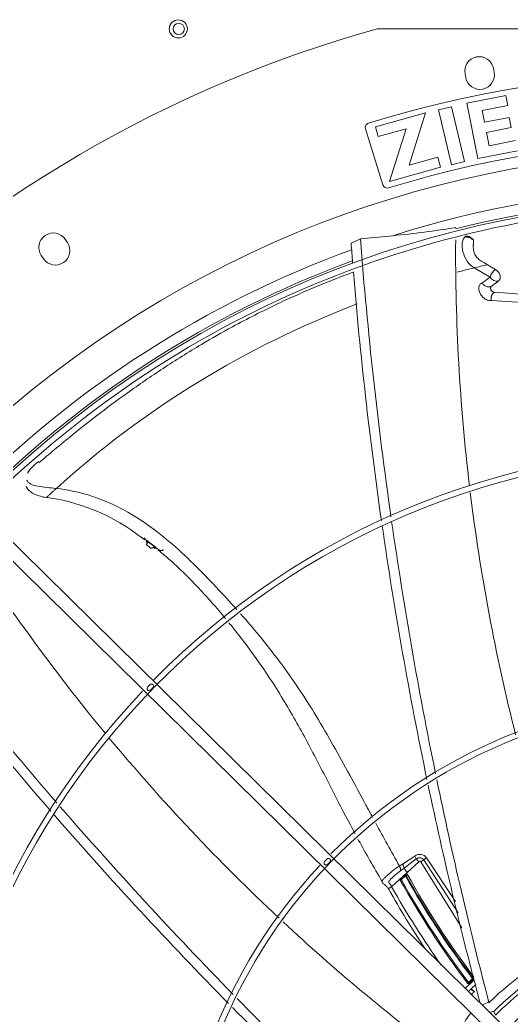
# Model space of a CAD drawing. Header units: millimetres. Extents: x 113490 to 142599, y -20467 to 115.
# Drawn here: x 129800 to 130017.3, y -11265.2 to -10824.5 of the extents above; entities that cross this region are included whole.
import ezdxf

# ---------------------------------------------------------------- set-up
doc = ezdxf.new("R2010")
doc.units = ezdxf.units.MM
doc.layers.add('DV3_0', color=7, linetype='Continuous')

msp = doc.modelspace()

# ---------------------------------------------------------------- linework, layer by layer
at = {"layer": 'DV3_0', "color": 7, "linetype": 'Continuous', "lineweight": 15}
for p, q in [((129958.06, -10828.49), (130252.41, -10828.49)), ((130009.84, -10847.61), (130009.51, -10845.94)), ((129996.96, -10848.44), (129997.29, -10850.1)), ((130015.06, -10857.95), (129997.81, -10861.35)), ((130015.94, -10862.45), (130015.06, -10857.95)), ((129991, -10862.94), (129985.17, -10864.32)), ((129985.17, -10864.32), (129990.91, -10888.65)), ((129996.74, -10887.27), (129991, -10862.94)), ((129997.81, -10861.35), (130002.65, -10885.88)), ((130004.58, -10864.69), (130015.94, -10862.45)), ((129979.41, -10865.62), (129957.3, -10871.79)), ((129972.2, -10888.85), (129979.41, -10865.62)), ((130005.6, -10869.85), (130004.58, -10864.69)), ((130016.45, -10867.71), (130005.6, -10869.85)), ((130017.33, -10872.19), (130016.45, -10867.71)), ((129952.9, -10872.75), (129960.61, -10897.58)), ((129957.3, -10871.79), (129958.53, -10876.2)), ((129958.53, -10876.2), (129970.85, -10872.76)), ((129970.85, -10872.76), (129963.54, -10896)), ((130006.48, -10874.33), (130017.33, -10872.19)), ((130007.65, -10880.24), (130006.48, -10874.33)), ((130019.27, -10877.95), (130007.65, -10880.24)), ((129984.91, -10885.3), (129972.2, -10888.85)), ((129986.13, -10889.7), (129984.91, -10885.3)), ((130002.65, -10885.88), (130020.16, -10882.43)), ((129963.54, -10896), (129986.13, -10889.7)), ((129990.91, -10888.65), (129996.74, -10887.27)), ((129821.02, -10923.11), (129820.08, -10921.7)), ((129950.65, -10921.46), (129946.55, -10923.32)), ((129964.97, -10920.06), (129950.65, -10921.46)), ((129809.44, -10928.81), (129810.38, -10930.23)), ((130001.04, -10934.34), (130008.05, -10938.46)), ((130006.91, -10932.94), (130010.39, -10934.98)), ((130011.86, -10940.13), (130008.57, -10942.59)), ((130009.94, -10945.15), (130023.78, -10946.18)), ((130008.62, -10948.73), (130022.44, -10949.63)), ((129745.01, -11013.2), (130087.44, -11350.87)), ((130091, -11345.95), (129752.7, -11012.35)), ((129854.18, -11054.09), (129855.19, -11054.77)), ((129855.8, -11056.75), (129857.97, -11058.61)), ((129856.95, -11055.64), (129856.85, -11055.74)), ((129859.74, -11057.77), (129856.95, -11055.64)), ((129861.13, -11059.16), (129862.43, -11060.31)), ((129969.32, -11198.36), (129974.69, -11194.81)), ((129969.97, -11200.23), (129975.33, -11196.08)), ((129971.41, -11202.1), (129976.5, -11197.33)), ((129977.43, -11197.36), (129995.58, -11226.67)), ((129978.72, -11196.48), (129993.95, -11219.99)), ((129979.94, -11195.57), (129992.71, -11214.89)), ((129964.46, -11208.37), (129971.41, -11202.1)), ((129968.41, -11204.87), (129970.29, -11203.14)), ((129968.44, -11201.33), (129969.97, -11200.23)), ((129968.77, -11205.29), (129970.64, -11203.57)), ((129970.64, -11203.57), (129970.9, -11203.4)), ((129970.9, -11203.4), (129971.39, -11202.88)), ((130000.84, -11249.74), (129997.1, -11253.35)), ((130000.24, -11248.99), (129998.52, -11250.76)), ((130000.53, -11249.31), (129998.8, -11251.09)), ((130001.67, -11251.74), (129999.66, -11253.64)), ((130001.08, -11254.83), (130000.98, -11254.95)), ((130010.48, -11265.24), (130009.69, -11263.63))]:
    msp.add_line(p, q, dxfattribs=at)
at = {"layer": 'DV3_0', "color": 7, "linetype": 'Continuous', "lineweight": 20}
for p, q in [((129859.64, -11057.89), (129856.85, -11055.74)), ((129977.43, -11197.36), (129978.72, -11196.48)), ((129999.66, -11253.64), (129999.52, -11253.78))]:
    msp.add_line(p, q, dxfattribs=at)
at = {"layer": 'DV3_0', "color": 7, "linetype": 'Continuous', "lineweight": 15}
for centre, radius in [((129870.07, -10828.5), 4), ((129870.28, -10828.48), 2.5)]:
    msp.add_circle(centre, radius, dxfattribs=at)
for centre, radius, start, end in [((130105.24, -11359.99), 551.5, 105.4775, 164.5225), ((130003.24, -10847.19), 6.4, 11.25, 191.25), ((130105.24, -11359.99), 512.5, 75.9794, 107.1378), ((130003.57, -10848.85), 6.4, 191.25, 11.25), ((129954.81, -10872.16), 2, 107.1378, 197.25), ((130105.24, -11359.99), 482.5, 70.825, 107.1317), ((130105.24, -11359.99), 477.5, 46.9802, 133.0198), ((129962.52, -10896.99), 2, 197.25, 287.1317), ((130105.24, -11359.99), 456, 45.9967, 135.345), ((130105.24, -11359.99), 457, 77.5175, 104.2543), ((130105.24, -11359.99), 453.5, 90, 135.5593), ((129926.52, -10514.44), 407.44, 275.4151, 279.3719), ((129814.76, -10925.26), 6.4, 33.75, 213.75), ((131866.31, -10773.15), 1921.39, 184.42691, 188.12284), ((129815.7, -10926.67), 6.4, 213.75, 33.75), ((131782.57, -10785.08), 1841.22, 184.30567, 184.57799), ((130865.05, -10927.53), 872.25, 179.63163, 186.79939), ((130000.71, -10921.89), 0.0569, 3.0429, 21.7469), ((130105.24, -11359.99), 457, 110.247, 135.4011), ((130162.51, -11601.1), 686.04, 103.11, 103.6137), ((131782.57, -10785.08), 1841.22, 184.70532, 188.15423), ((130114.56, -11089.87), 185.12, 125.1229, 126.452), ((130014.96, -10940.57), 7.22, 129.2854, 163.0361), ((130015.2, -10940.73), 7.5, 129.9251, 162.3964), ((130011.21, -10936.46), 3.74, 212.4341, 280.1249), ((130007.52, -10939.42), 3.33, 207.6664, 288.2786), ((130105.24, -11359.99), 346, 46.4603, 135.3186), ((130105.24, -11359.99), 343.5, 90, 135.6595), ((129819.87, -11035.97), 19.7, 127.2844, 146.8694), ((129800.35, -11121.56), 86.32, 51.4172, 83.6329), ((129805.36, -11123.82), 92.44, 83.3264, 83.4691), ((130865.05, -10927.53), 872.25, 186.99692, 194.17255), ((131782.57, -10785.08), 1841.22, 188.2287, 191.77728), ((131866.31, -10773.15), 1921.39, 188.18485, 191.5672), ((130510.63, -10585.4), 872.25, 212.31442, 219.53683), ((129855.29, -11054.41), 5.58, 321.387, 322.944), ((131269.48, -9914.21), 1921.39, 217.51308, 220.85897), ((131205.25, -9969.73), 1840.9, 217.39011, 220.89455), ((130105.24, -11359.99), 343.5, 135.6595, 225.6229), ((130105.24, -11359.99), 346, 136.506, 225.3203), ((130105.24, -11359.99), 236, 46.5586, 135.2674), ((130105.24, -11359.99), 233.5, 90, 135.7261), ((130510.63, -10585.4), 872.25, 219.6863, 226.90224), ((131782.57, -10785.08), 1841.22, 191.86002, 194.94133), ((131866.31, -10773.15), 1921.39, 191.64948, 194.66814), ((131269.48, -9914.21), 1921.39, 220.9289, 224.29797), ((131205.25, -9969.73), 1840.9, 220.96503, 224.5045), ((129969.71, -11198.11), 5.97, 19.9095, 33.5903), ((130105.24, -11359.99), 236, 136.9648, 225.2631), ((130105.24, -11359.99), 233.5, 136.5342, 225.7814), ((130105.24, -11359.99), 233.5, 135.7261, 136.5342), ((129862.54, -11028.18), 200.9, 301.6287, 302.1063), ((129965.24, -11201.05), 3.21, 354.9769, 34.2701), ((129987.5, -11185.89), 15.87, 219.9344, 226.1383), ((129990.09, -11210.4), 17.97, 124.3919, 129.2551), ((129985.37, -11189.86), 18.56, 213.9567, 221.2472), ((129973.02, -11201.23), 3.34, 214.9281, 224.3802), ((130305.95, -11017.43), 383.51, 209.0348, 217.1413), ((130305.79, -11017.66), 382.95, 209.013, 217.1255), ((130305.15, -11018.51), 381.29, 208.9171, 217.0601), ((129968.77, -11205.28), 0.539, 130.9762, 206.9336), ((130304.77, -11018.17), 385.12, 209.1088, 217.2094), ((129972.58, -11201.65), 5.27, 217.7216, 223.716), ((130305.04, -11017.84), 384.98, 209.1375, 217.2314), ((130318.53, -11011.06), 406.98, 209.179, 213.5123), ((130327.67, -11003.38), 417.06, 209.4401, 215.09), ((130105.24, -11359.99), 140, 96.7677, 134.2323), ((130510.63, -10585.4), 872.25, 227.0594, 233.1795), ((130105.24, -11359.99), 135.7, 96.2429, 134.7571), ((130105.24, -11359.99), 126, 48.3991, 135.1791), ((130105.24, -11359.99), 123.5, 90, 135.9997), ((129998.43, -11250.75), 0.498, 218.6541, 318.3291), ((129997.85, -11246), 3.83, 308.5921, 312.9567), ((129996.64, -11258.86), 5.84, 42.0523, 60.4649), ((129996.05, -11259.42), 6.81, 42.3918, 58.0521), ((130105.24, -11359.99), 134, 128.7483, 135.0009), ((131269.48, -9914.21), 1921.39, 224.37443, 227.39583), ((130011.6, -11275.68), 16.5, 104.1138, 115.0288), ((131205.25, -9969.73), 1840.9, 224.58153, 227.76772), ((130011.6, -11275.68), 16.5, 136.3964, 171.8862), ((130011.6, -11275.68), 12.2, 99.0148, 107.4816)]:
    msp.add_arc(centre, radius, start, end, dxfattribs=at)
at = {"layer": 'DV3_0', "color": 7, "linetype": 'Continuous', "lineweight": 20}
for centre, radius, start, end in [((130105.24, -11359.99), 461.75, 77.3584, 107.6844), ((130105.24, -11359.99), 461.75, 110.0855, 135.4011), ((130098.75, -11343.28), 420.46, 103.4379, 104.5005), ((130098.75, -11343.28), 420.46, 110.8294, 132.2399), ((129976.93, -11197.84), 3.77, 37.022, 126.4642), ((129965.74, -11200.65), 4.25, 5.7332, 32.7349)]:
    msp.add_arc(centre, radius, start, end, dxfattribs=at)
at = {"layer": 'DV3_0', "color": 7, "linetype": 'Continuous', "lineweight": 15}
for points, knots in [([(130001.04, -10934.34), (129999.78, -10933.62), (129998.71, -10932.55), (129997.03, -10930.08), (129996.41, -10928.67), (129995.69, -10925.86), (129995.59, -10924.47), (129995.91, -10922.05), (129996.34, -10921.03), (129996.98, -10920.41)], [0, 0, 0, 0, 0.25, 0.25, 0.5, 0.5, 0.75, 0.75, 1, 1, 1, 1]), ([(129996.98, -10920.41), (129997.06, -10920.39), (129997.2, -10920.36), (129997.42, -10920.33), (129997.65, -10920.31), (129997.87, -10920.32), (129998.09, -10920.33), (129998.31, -10920.37), (129998.52, -10920.43), (129998.82, -10920.52), (129999.19, -10920.69), (129999.6, -10920.96), (129999.99, -10921.26), (130000.38, -10921.57), (130000.63, -10921.78), (130000.76, -10921.89)], [0, 0, 0, 0, 0.053409, 0.106769, 0.159914, 0.212802, 0.265511, 0.31808, 0.370303, 0.421902, 0.536282, 0.65101, 0.766316, 0.881981, 1, 1, 1, 1]), ([(129996.98, -10920.41), (129997.06, -10920.35), (129997.15, -10920.37), (129997.32, -10920.52), (129997.4, -10920.65), (129997.44, -10920.79)], [0, 0, 0, 0, 0.5, 0.5, 1, 1, 1, 1]), ([(129997.44, -10920.79), (129997.5, -10920.78), (129997.61, -10920.76), (129997.78, -10920.74), (129997.94, -10920.72), (129998.1, -10920.72), (129998.26, -10920.73), (129998.46, -10920.75), (129998.7, -10920.81), (129999.06, -10920.95), (129999.48, -10921.2), (129999.77, -10921.43), (129999.93, -10921.55)], [0, 0, 0, 0, 0.065755, 0.129231, 0.190492, 0.249684, 0.307037, 0.362864, 0.475577, 0.588241, 0.784731, 1, 1, 1, 1]), ([(130000.76, -10921.87), (130000.76, -10921.87), (130000.75, -10921.86), (130000.73, -10921.84), (130000.71, -10921.82), (130000.67, -10921.8), (130000.62, -10921.78), (130000.56, -10921.75), (130000.45, -10921.71), (130000.31, -10921.66), (130000.13, -10921.61), (130000, -10921.57), (129999.93, -10921.55)], [0, 0, 0, 0, 0.045155, 0.094, 0.147231, 0.205436, 0.269135, 0.338807, 0.464907, 0.615651, 0.78816, 1, 1, 1, 1]), ([(130006.91, -10932.94), (130006.69, -10932.82), (130006.23, -10932.55), (130005.37, -10932.06), (130004.46, -10931.5), (130003.52, -10930.86), (130002.8, -10930.28), (130002.23, -10929.72), (130001.83, -10929.24), (130001.48, -10928.7), (130001.17, -10928.09), (130000.92, -10927.38), (130000.73, -10926.56), (130000.63, -10925.72), (130000.62, -10925.02), (130000.62, -10924.52), (130000.64, -10924.13), (130000.66, -10923.76), (130000.69, -10923.4), (130000.72, -10923.05), (130000.74, -10922.73), (130000.76, -10922.42), (130000.77, -10922.14), (130000.77, -10921.97), (130000.76, -10921.89)], [0, 0, 0, 0, 0.040029, 0.085901, 0.15963, 0.21394, 0.271061, 0.31235, 0.350051, 0.378921, 0.428752, 0.476847, 0.528515, 0.605577, 0.665312, 0.699572, 0.734579, 0.77032, 0.806781, 0.843958, 0.88185, 0.920469, 0.95984, 1, 1, 1, 1]), ([(129947.78, -10936.09), (129946.08, -10936.72), (129941.94, -10938.29), (129933.09, -10941.8), (129923.51, -10945.84), (129912.93, -10950.71), (129903.76, -10955.23), (129892.69, -10961.07), (129879.07, -10968.83), (129863.47, -10978.59), (129848.01, -10989.22), (129834.71, -10999.12), (129823.99, -11007.61), (129815.56, -11014.53), (129810.69, -11018.69), (129808.48, -11020.58)], [0.2372655, 0.2372655, 0.2372655, 0.2372655, 0.2629324, 0.3003611, 0.375216, 0.4179257, 0.4668403, 0.518544, 0.5907456, 0.6811722, 0.7688048, 0.8461038, 0.908484, 0.9586231, 1, 1, 1, 1]), ([(130010.39, -10934.98), (130010.46, -10935.02), (130010.75, -10935.21), (130011.5, -10935.78), (130012.22, -10936.76), (130012.57, -10937.88), (130012.59, -10938.73), (130012.37, -10939.53), (130012.03, -10939.93), (130011.86, -10940.13)], [0, 0, 0, 0, 0.040412, 0.157001, 0.427305, 0.570682, 0.710239, 0.85239, 1, 1, 1, 1]), ([(130004.57, -10940.97), (130004.48, -10941.01), (130004.3, -10941.07), (130003.96, -10941.28), (130003.41, -10941.75), (130002.95, -10942.85), (130003.08, -10944.56), (130003.8, -10946.05), (130004.66, -10947.13), (130005.45, -10947.85), (130006.41, -10948.44), (130007.53, -10948.83), (130008.25, -10948.76), (130008.62, -10948.73)], [0, 0, 0, 0, 0.027265, 0.054498, 0.113253, 0.239702, 0.385057, 0.552035, 0.627007, 0.710932, 0.802031, 0.898425, 1, 1, 1, 1]), ([(130008.57, -10942.59), (130008.54, -10942.61), (130008.5, -10942.64), (130008.44, -10942.71), (130008.38, -10942.78), (130008.32, -10942.89), (130008.27, -10943.04), (130008.24, -10943.26), (130008.25, -10943.49), (130008.33, -10943.83), (130008.5, -10944.18), (130008.75, -10944.5), (130008.95, -10944.7), (130009.16, -10944.86), (130009.36, -10944.98), (130009.55, -10945.07), (130009.75, -10945.13), (130009.88, -10945.15), (130009.94, -10945.15)], [0, 0, 0, 0, 0.029221, 0.05825, 0.087358, 0.116815, 0.178634, 0.241921, 0.311566, 0.383125, 0.540006, 0.621009, 0.701784, 0.764986, 0.827655, 0.886622, 0.943641, 1, 1, 1, 1]), ([(130008.62, -10948.73), (130008.61, -10948.68), (130008.59, -10948.59), (130008.57, -10948.45), (130008.55, -10948.32), (130008.54, -10948.18), (130008.53, -10948.05), (130008.53, -10947.92), (130008.53, -10947.79), (130008.54, -10947.66), (130008.55, -10947.53), (130008.56, -10947.41), (130008.57, -10947.29), (130008.59, -10947.18), (130008.62, -10947.06), (130008.64, -10946.96), (130008.67, -10946.85), (130008.7, -10946.75), (130008.73, -10946.65), (130008.76, -10946.56), (130008.8, -10946.47), (130008.87, -10946.32), (130008.97, -10946.13), (130009.11, -10945.89), (130009.28, -10945.67), (130009.48, -10945.47), (130009.7, -10945.29), (130009.86, -10945.2), (130009.94, -10945.15)], [0, 0, 0, 0, 0.03207, 0.063344, 0.093894, 0.123779, 0.153049, 0.181745, 0.209901, 0.237545, 0.2647, 0.291384, 0.317613, 0.3434, 0.368754, 0.393685, 0.4182, 0.442306, 0.466006, 0.489308, 0.512214, 0.534724, 0.603667, 0.675462, 0.750563, 0.82938, 0.912343, 1, 1, 1, 1]), ([(129802.76, -11030.98), (129802.9, -11031.31), (129803.25, -11032.13), (129804.59, -11033.43), (129807.32, -11035.19), (129809.84, -11035.71), (129811.79, -11036.07)], [0, 0, 0, 0, 0.112555, 0.329721, 0.555034, 1, 1, 1, 1]), ([(129803.01, -11028.34), (129803.31, -11029.06), (129803.93, -11029.62), (129805.64, -11030.5), (129806.74, -11030.81), (129809.19, -11031.27), (129810.54, -11031.43), (129813.25, -11031.71), (129814.62, -11031.83), (129815.87, -11031.98)], [0, 0, 0, 0, 0.25, 0.25, 0.5, 0.5, 0.75, 0.75, 1, 1, 1, 1]), ([(129811.71, -11036.05), (129811.71, -11036.04), (129811.77, -11035.98), (129811.97, -11035.78), (129812.35, -11035.43), (129812.76, -11035.05), (129813.31, -11034.53), (129814.01, -11033.9), (129814.9, -11033.09), (129815.66, -11032.4), (129816.1, -11032)], [0.4374993, 0.4374993, 0.4374993, 0.4374993, 0.4998211, 0.6248762, 0.6874038, 0.7499314, 0.812459, 0.8749866, 0.9375141, 0.9999949, 0.9999949, 0.9999949, 0.9999949]), ([(129895.91, -11085.59), (129892.95, -11082.28), (129889.94, -11079.01), (129880.29, -11068.77), (129873.49, -11061.88), (129859.03, -11049.58), (129851.36, -11044.17), (129834.77, -11035.95), (129825.85, -11033.12), (129816.1, -11032)], [0.5671555, 0.5671555, 0.5671555, 0.5671555, 0.625, 0.625, 0.75, 0.75, 0.875, 0.875, 1, 1, 1, 1]), ([(129856.95, -11055.63), (129856.89, -11055.59), (129856.74, -11055.49), (129856.42, -11055.28), (129856.02, -11055.02), (129855.52, -11054.62), (129855.18, -11054.25), (129855.05, -11053.95), (129855.03, -11053.9)], [0, 0, 0, 0, 0.0427487, 0.1089556, 0.23488, 0.3499859, 0.5247423, 0.5619881, 0.5619881, 0.5619881, 0.5619881]), ([(129856.85, -11055.74), (129856.83, -11055.74), (129856.8, -11055.72), (129856.74, -11055.73), (129856.67, -11055.73), (129856.58, -11055.75), (129856.47, -11055.77), (129856.3, -11055.79), (129856.13, -11055.8), (129855.96, -11055.75), (129855.85, -11055.62), (129855.99, -11055.48), (129856.06, -11055.41)], [0, 0, 0, 0, 0.012044, 0.035772, 0.072016, 0.120628, 0.180709, 0.274151, 0.441021, 0.561352, 0.790208, 1, 1, 1, 1]), ([(129856.85, -11055.74), (129856.8, -11055.79), (129856.72, -11055.87), (129856.61, -11055.99), (129856.5, -11056.1), (129856.4, -11056.2), (129856.31, -11056.3), (129856.23, -11056.39), (129856.16, -11056.47), (129856.1, -11056.55), (129856.05, -11056.61), (129856, -11056.67), (129855.97, -11056.72), (129855.94, -11056.76), (129855.93, -11056.8), (129855.92, -11056.82), (129855.92, -11056.84), (129855.93, -11056.85), (129855.93, -11056.85)], [0, 0, 0, 0, 0.031475, 0.0625958, 0.0933628, 0.1237773, 0.1538417, 0.1835592, 0.2129345, 0.2419735, 0.2706833, 0.2990728, 0.3271542, 0.3549404, 0.3824438, 0.4096765, 0.4366503, 0.4569653, 0.4569653, 0.4569653, 0.4569653]), ([(129859.64, -11057.89), (129859.58, -11057.92), (129859.46, -11057.98), (129859.28, -11058.07), (129859.1, -11058.15), (129858.94, -11058.23), (129858.78, -11058.29), (129858.62, -11058.35), (129858.48, -11058.4), (129858.34, -11058.45), (129858.22, -11058.48), (129858.11, -11058.5), (129858.01, -11058.51), (129857.92, -11058.5), (129857.85, -11058.48), (129857.79, -11058.45), (129857.76, -11058.42), (129857.75, -11058.4)], [0, 0, 0, 0, 0.0314072, 0.063257, 0.0955249, 0.1281906, 0.1612384, 0.1946578, 0.2284443, 0.2625995, 0.2971318, 0.332057, 0.3673985, 0.4031877, 0.4394642, 0.4762758, 0.5136785, 0.5136785, 0.5136785, 0.5136785]), ([(129859.88, -11058.46), (129859.84, -11058.51), (129859.78, -11058.59), (129859.66, -11058.67), (129859.6, -11058.64), (129859.6, -11058.5), (129859.63, -11058.33), (129859.68, -11058.16), (129859.71, -11058.02), (129859.71, -11057.95), (129859.67, -11057.9), (129859.65, -11057.89), (129859.64, -11057.89)], [0, 0, 0, 0, 0.127334, 0.220789, 0.468502, 0.604215, 0.74663, 0.891503, 0.957481, 0.981971, 0.990853, 1, 1, 1, 1]), ([(129863.46, -11059.15), (129863.42, -11059.18), (129863.34, -11059.23), (129863.22, -11059.31), (129863.11, -11059.37), (129862.99, -11059.42), (129862.88, -11059.46), (129862.78, -11059.49), (129862.62, -11059.52), (129862.4, -11059.54), (129862.07, -11059.5), (129861.68, -11059.37), (129861.2, -11059.09), (129860.8, -11058.78), (129860.5, -11058.49), (129860.29, -11058.29), (129860.13, -11058.12), (129860, -11058), (129859.93, -11057.93), (129859.87, -11057.87), (129859.8, -11057.82), (129859.76, -11057.78), (129859.74, -11057.77)], [0, 0, 0, 0, 0.032342, 0.063135, 0.092386, 0.120131, 0.146436, 0.171383, 0.195073, 0.258132, 0.321275, 0.421155, 0.547116, 0.703173, 0.766665, 0.832575, 0.904454, 0.924849, 0.944576, 0.964005, 0.982714, 1, 1, 1, 1]), ([(129862.43, -11060.31), (129865.7, -11063.12), (129871.11, -11067.77), (129878.58, -11075.57), (129885.1, -11082.72), (129888.97, -11087.24), (129890.92, -11089.59)], [0, 0, 0, 0, 0.0665262, 0.1303545, 0.1795293, 0.2312581, 0.2312581, 0.2312581, 0.2312581]), ([(129956.04, -11177.65), (129955.06, -11175.85), (129954.08, -11174.04), (129948.31, -11163.33), (129943.56, -11154.48), (129933.76, -11137.14), (129928.71, -11128.66), (129917.88, -11112.45), (129912.08, -11104.74), (129903.25, -11094.01), (129900.46, -11090.74), (129897.62, -11087.53)], [0.0997666, 0.0997666, 0.0997666, 0.0997666, 0.125, 0.125, 0.25, 0.25, 0.375, 0.375, 0.5, 0.5, 0.5559137, 0.5559137, 0.5559137, 0.5559137]), ([(129892.47, -11091.47), (129893.72, -11093), (129899.21, -11099.86), (129908.73, -11112.87), (129920.02, -11131.03), (129930.3, -11150.1), (129939.45, -11168), (129945.52, -11179.76), (129948.3, -11184.93)], [0.2450626, 0.2450626, 0.2450626, 0.2450626, 0.2785483, 0.3937658, 0.5184271, 0.640965, 0.7604313, 0.861417, 0.861417, 0.861417, 0.861417]), ([(129856.51, -11121.27), (129856.47, -11121.22), (129856.39, -11121.13), (129856.28, -11120.89), (129856.24, -11120.49), (129856.42, -11120.06), (129856.68, -11119.67), (129856.95, -11119.36), (129857.26, -11119.08), (129857.63, -11118.81), (129858.05, -11118.62), (129858.45, -11118.65), (129858.69, -11118.77), (129858.78, -11118.85), (129858.82, -11118.88)], [0, 0, 0, 0, 0.040471, 0.081926, 0.180876, 0.319892, 0.408079, 0.503208, 0.597701, 0.68481, 0.821378, 0.918632, 0.959731, 1, 1, 1, 1]), ([(129858.82, -11118.88), (129858.86, -11118.93), (129858.94, -11119.02), (129859.06, -11119.26), (129859.1, -11119.66), (129858.92, -11120.09), (129858.65, -11120.48), (129858.38, -11120.79), (129858.07, -11121.07), (129857.7, -11121.34), (129857.28, -11121.52), (129856.89, -11121.5), (129856.65, -11121.39), (129856.56, -11121.31), (129856.51, -11121.27)], [0, 0, 0, 0, 0.040443, 0.081793, 0.180216, 0.319289, 0.407802, 0.503208, 0.598506, 0.68594, 0.822069, 0.918689, 0.959722, 1, 1, 1, 1]), ([(129949.55, -11187.26), (129949.66, -11187.46), (129953.05, -11193.68), (129956.44, -11199.51), (129960.33, -11206.22)], [0.8766299, 0.8766299, 0.8766299, 0.8766299, 0.8805474, 1, 1, 1, 1]), ([(129934.85, -11198.51), (129934.81, -11198.47), (129934.73, -11198.38), (129934.61, -11198.14), (129934.57, -11197.73), (129934.75, -11197.3), (129935.01, -11196.91), (129935.29, -11196.6), (129935.59, -11196.32), (129935.96, -11196.05), (129936.38, -11195.86), (129936.77, -11195.89), (129937.01, -11196), (129937.1, -11196.08), (129937.15, -11196.12)], [0, 0, 0, 0, 0.040529, 0.082096, 0.181604, 0.321297, 0.409637, 0.504692, 0.598943, 0.685714, 0.821727, 0.918717, 0.959765, 1, 1, 1, 1]), ([(129937.15, -11196.12), (129937.19, -11196.17), (129937.27, -11196.26), (129937.38, -11196.5), (129937.42, -11196.9), (129937.24, -11197.33), (129936.98, -11197.72), (129936.7, -11198.03), (129936.4, -11198.31), (129936.03, -11198.58), (129935.61, -11198.77), (129935.22, -11198.74), (129934.99, -11198.63), (129934.89, -11198.55), (129934.85, -11198.51)], [0, 0, 0, 0, 0.040488, 0.081902, 0.180627, 0.320355, 0.409206, 0.504808, 0.600124, 0.687341, 0.822717, 0.918807, 0.959755, 1, 1, 1, 1]), ([(129963.2, -11209.48), (129963.1, -11209.32), (129962.9, -11209), (129962.55, -11208.56), (129962.16, -11208.16), (129961.74, -11207.79), (129961.11, -11207.26), (129960.38, -11206.61), (129960.12, -11206.06), (129960.4, -11205.53), (129961.01, -11204.83), (129961.93, -11203.93), (129963.11, -11202.88), (129964.39, -11201.8), (129965.72, -11200.75), (129966.87, -11199.9), (129967.58, -11199.44), (129967.89, -11199.24)], [0, 0, 0, 0, 0.030477, 0.061058, 0.092665, 0.126219, 0.162611, 0.254997, 0.347179, 0.400187, 0.476873, 0.57601, 0.660009, 0.765175, 0.861951, 0.939416, 1, 1, 1, 1]), ([(129964.46, -11208.37), (129964.21, -11207.66), (129963.67, -11207.18), (129963.23, -11206.58), (129963.15, -11206.39), (129963.19, -11206.11), (129963.23, -11206.03), (129963.35, -11205.83), (129963.45, -11205.7), (129963.84, -11205.26), (129964.2, -11204.91), (129964.96, -11204.2), (129965.37, -11203.82), (129966.65, -11202.71), (129967.55, -11201.98), (129968.44, -11201.33)], [0, 0, 0, 0, 0.25, 0.25, 0.375, 0.375, 0.4375, 0.4375, 0.5, 0.5, 0.625, 0.625, 0.75, 0.75, 1, 1, 1, 1]), ([(129970.29, -11203.14), (129970.32, -11203.12), (129970.37, -11203.07), (129970.45, -11203.01), (129970.57, -11202.93), (129970.73, -11202.84), (129970.91, -11202.77), (129971.1, -11202.73), (129971.26, -11202.75), (129971.35, -11202.82), (129971.38, -11202.86), (129971.39, -11202.87), (129971.39, -11202.88)], [0, 0, 0, 0, 0.082418, 0.164586, 0.246739, 0.441628, 0.591306, 0.720285, 0.890976, 0.951176, 0.974103, 1, 1, 1, 1]), ([(129970.29, -11203.14), (129970.35, -11203.1), (129970.46, -11203.1), (129970.69, -11203.2), (129970.81, -11203.29), (129970.9, -11203.4)], [0, 0, 0, 0, 0.5, 0.5, 1, 1, 1, 1]), ([(129963.2, -11209.48), (129962.84, -11209.64), (129962.79, -11209.6), (129963.29, -11209.15), (129963.84, -11208.75), (129964.46, -11208.37)], [0, 0, 0, 0, 0.5, 0.5, 1, 1, 1, 1]), ([(129998.52, -11250.76), (129998.49, -11250.78), (129998.46, -11250.81), (129998.4, -11250.85), (129998.34, -11250.9), (129998.28, -11250.94), (129998.18, -11251.01), (129998.08, -11251.06), (129998.06, -11251.07), (129998.04, -11251.07)], [0, 0, 0, 0, 0.118741, 0.212559, 0.283639, 0.421785, 0.534533, 0.779247, 1, 1, 1, 1]), ([(129998.52, -11250.76), (129998.61, -11250.86), (129998.69, -11250.94), (129998.8, -11251.06), (129998.82, -11251.09), (129998.8, -11251.09)], [0, 0, 0, 0, 0.5, 0.5, 1, 1, 1, 1]), ([(130000.24, -11248.99), (130000.25, -11249), (130000.28, -11249.03), (130000.32, -11249.08), (130000.37, -11249.12), (130000.42, -11249.18), (130000.47, -11249.23), (130000.51, -11249.27), (130000.53, -11249.3), (130000.54, -11249.31), (130000.54, -11249.31), (130000.53, -11249.31)], [0, 0, 0, 0, 0.076843, 0.163202, 0.25872, 0.354249, 0.510247, 0.649933, 0.755807, 0.887991, 1, 1, 1, 1]), ([(129999.52, -11253.78), (129999.49, -11253.81), (129999.4, -11253.9), (129999.18, -11254.12), (129998.88, -11254.43), (129998.63, -11254.67), (129998.52, -11254.78)], [0, 0, 0, 0, 0.0235394, 0.05482, 0.1460797, 0.2223207, 0.2223207, 0.2223207, 0.2223207]), ([(130000.98, -11254.95), (130000.95, -11254.97), (130000.84, -11255.07), (130000.59, -11255.3), (130000.25, -11255.61), (129999.88, -11255.95), (129999.64, -11256.16), (129999.52, -11256.27)], [0, 0, 0, 0, 0.0100853, 0.038495, 0.0864308, 0.1292051, 0.1745933, 0.1745933, 0.1745933, 0.1745933])]:
    msp.add_open_spline(points, degree=3, knots=knots, dxfattribs=at)
at = {"layer": 'DV3_0', "color": 7, "linetype": 'Continuous', "lineweight": 20}
for points, knots in [([(129807.94, -11020.29), (129807.97, -11020.24), (129808.05, -11020.23), (129808.26, -11020.34), (129808.39, -11020.45), (129808.48, -11020.58)], [0, 0, 0, 0, 0.5, 0.5, 1, 1, 1, 1]), ([(129975.33, -11196.08), (129975.86, -11195.69), (129976.55, -11195.51), (129977.81, -11195.65), (129978.39, -11195.97), (129978.72, -11196.48)], [0, 0, 0, 0, 0.5, 0.5, 1, 1, 1, 1]), ([(129976.5, -11197.33), (129976.64, -11197.2), (129976.82, -11197.12), (129977.08, -11197.12), (129977.17, -11197.14), (129977.32, -11197.23), (129977.38, -11197.29), (129977.43, -11197.36)], [0, 0, 0, 0, 0.5, 0.5, 0.75, 0.75, 1, 1, 1, 1])]:
    msp.add_open_spline(points, degree=3, knots=knots, dxfattribs=at)
at = {"layer": 'DV3_0', "color": 7, "linetype": 'Continuous', "lineweight": 15}
for points in [[(129967.89, -11199.24), (129964.34, -11192.87), (129960.86, -11186.53), (129957.43, -11180.22)], [(129968.77, -11205.29), (129968.65, -11205.36), (129968.41, -11205.5), (129968.29, -11205.53), (129968.29, -11205.52)], [(130000.46, -11248.8), (130000.54, -11248.89), (130000.65, -11249.1), (130000.6, -11249.26), (130000.53, -11249.31)]]:
    msp.add_open_spline(points, degree=3, dxfattribs=at)

doc.saveas('drawing.dxf')
